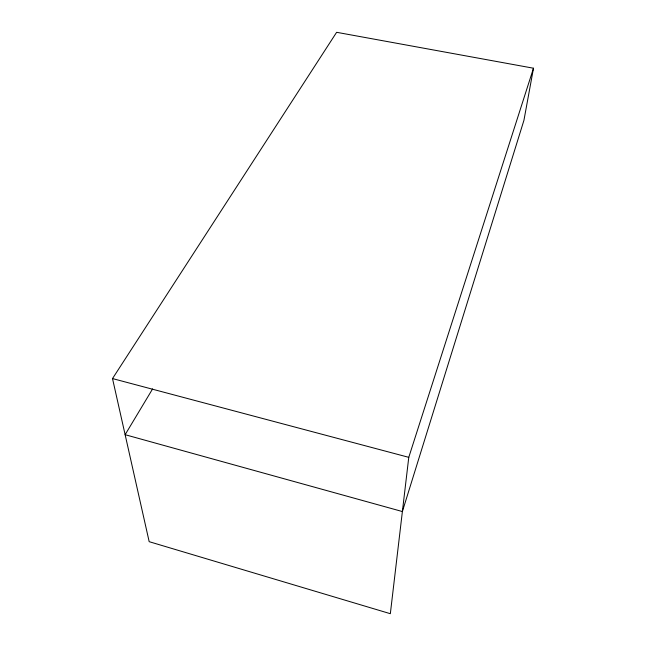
<?xml version="1.0" encoding="UTF-8"?>
<svg xmlns="http://www.w3.org/2000/svg" width="646" height="646" viewBox="0 0 646 646"><rect width="100%" height="100%" fill="white"/><g stroke="black" fill="none" stroke-linecap="round" stroke-linejoin="round"><path stroke-width="0.97" d="M533.491 68.218L408.773 457.336L390.337 613.7L149.178 541.679L112.509 378.572L336.631 32.3L533.491 68.218L523.938 120.301L402.377 511.543L125.122 434.693L152.609 388.908M112.509 378.572L408.773 457.336"/></g></svg>
